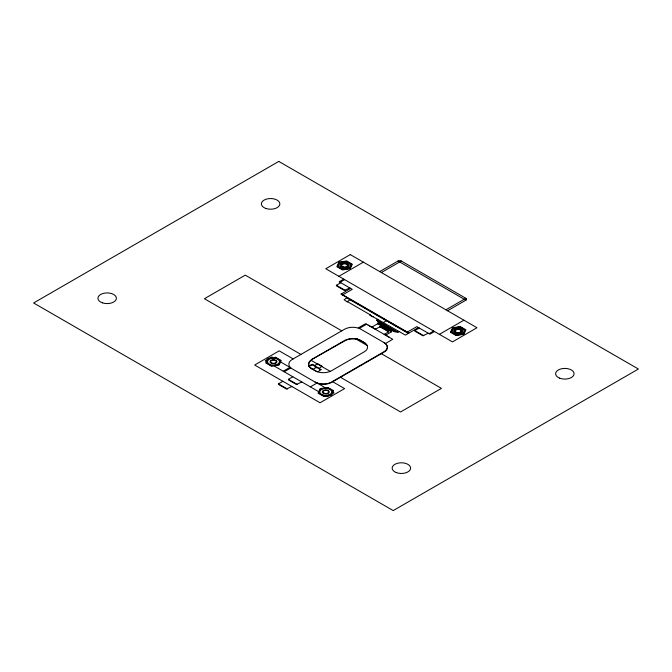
<?xml version="1.0" encoding="UTF-8"?>
<svg xmlns="http://www.w3.org/2000/svg" width="672" height="672" viewBox="0 0 672 672"><rect width="100%" height="100%" fill="white"/><g stroke="black" fill="none" stroke-linecap="round" stroke-linejoin="round"><path stroke-width="1.01" d="M292.824 376.757L288.406 379.302L288.406 379.873L296.419 384.493L301.812 381.948M389.256 337.235L384.359 334.286M318.797 393.019L320.443 389.004L327.482 387.794L332.816 390.701L331.17 394.716M321.073 369.625L312.69 364.35L312.001 364.493M267.28 359.596L265.742 362.914L271.404 366.181L279.14 364.988L281.215 360.52L275.545 357.252L269.808 358.142A2.73 1.579 0 0 0 267.28 359.596L265.196 360.805L266.398 361.502M349.776 268.456L351.674 264.356L346.483 261.366M331.976 394.036L333.522 390.718L327.86 387.45L320.124 388.643L318.049 393.112L323.711 396.379L329.456 395.489A2.73 1.579 0 0 0 331.976 394.036L334.068 392.826L332.858 392.137M465.276 329.952L463.378 334.043L456.288 335.143M266.44 362.704L268.288 358.722L275.377 357.622L280.568 360.62L278.72 364.602M378.008 321.182L377.454 321.796L394.867 331.859L395.993 331.565M350.633 288.389L341.04 294.143L387.223 320.838M347.407 302.005L344.089 299.712L347.054 297.654M347.038 298.015L408.223 333.346M378.008 319.292L376.606 320.342L397.32 332.329L399.26 331.565M320.964 369.701L320.326 370.079M311.548 364.728L309.204 366.064M338.864 276.31L363.376 262.156M343.762 279.14L339.184 281.786L352.262 289.33L342.46 294.991M340.007 282.257L344.585 279.611M349.81 287.918L344.417 290.464L336.412 285.844L336.412 285.272L340.822 282.727M379.722 271.589L398.034 261.022A2.31 1.336 0 0 1 401.302 261.022L465.872 298.301A2.31 1.336 0 0 1 465.872 300.182L447.56 310.758M381.36 272.538L401.302 261.022M346.912 301.342L370.944 315.218M347.357 301.602L350.33 299.536M269.808 358.142L271.891 356.933L273.101 357.63M369.802 314.933L405.392 335.101L408.492 333.312A1.092 0.63 0 0 1 408.122 333.035L408.072 332.993M373.212 316.529L372.725 316.814L369.978 315.227M283.231 371.221L289.775 367.45L290.749 368.012L284.214 371.784M366.593 324.223L359.402 328.373L358.428 327.81L365.618 323.66L392.742 339.318L385.552 343.468M311.858 368.869L315.126 370.759A11.558 6.67 0 0 0 331.472 370.759L364.165 351.884A11.558 6.67 0 0 0 364.165 342.443L360.898 340.561A11.558 6.67 0 0 0 344.551 340.561L311.858 359.436L344.896 340.763A11.558 6.67 0 0 1 359.453 339.914A12.256 7.073 0 0 0 355.984 338.948A10.861 6.275 0 0 1 359.68 339.956M371.876 327.079L377.597 323.778A1.159 0.664 0 0 1 379.235 323.778L391.49 330.859A1.159 0.664 0 0 1 391.49 331.8L385.77 335.101M383.468 322.442L386.408 320.746M291.866 386.492L286.474 389.038L278.46 384.409L278.46 383.846L282.878 381.301M309.229 366.114C311.405 363.208 319.586 367.273 312.841 369.247M381.276 324.962L382.099 324.484M375.203 329.188L380.604 326.642L388.609 331.271L388.609 331.834L384.199 334.379M314.504 365.4L318.066 363.871L322.056 366.173L319.41 368.231M389.449 329.675L390.272 329.204M317.402 371.776C322.846 370.247 318.251 367.198 315.454 367.735M316.898 383.107L310.363 386.879L273.857 365.803M407.022 332.27L416.833 326.609L429.904 334.16L434.482 331.514M445.922 309.809L465.872 298.301M341.149 293.866L408.929 333.052L418.463 327.55M428.274 333.22L422.881 335.765L414.868 331.136L414.868 330.574L419.286 328.028M315.126 382.082A11.558 6.67 0 0 0 331.464 382.082L383.771 351.884A11.558 6.67 0 0 0 383.779 342.443M315.47 382.284A11.558 6.67 0 0 0 331.817 382.276L384.124 352.078A11.558 6.67 0 0 0 384.124 342.644M429.089 333.69L433.667 331.044M329.456 395.489L327.365 396.698L326.164 396.001M439.387 334.345L463.907 320.191M408.929 333.052L396.581 326.248M331.12 394.825L324.089 396.043L318.755 393.128M346.29 261.391L339.394 262.458L337.495 266.557L342.678 269.548L349.583 268.481M278.67 364.711L271.572 365.812L266.389 362.813M368.08 325.08L375.371 329.095M396.413 326.256L387.332 320.796M396.665 326.18L387.206 320.939M398.034 261.022L465.872 300.182M465.142 329.868L460.085 326.953L452.995 328.045L451.097 332.144L456.145 335.059M336.412 285.272L345.4 290.464M414.868 330.574L423.856 335.765M376.698 320.048L397.95 332.321M377.521 321.468L395.497 331.85M377.605 323.778L391.49 331.8M379.621 326.642L388.609 331.834M383.855 342.485L360.898 329.238A11.558 6.67 0 0 0 344.551 329.238L292.244 359.436A11.558 6.67 0 0 0 292.244 368.869L315.202 382.124M359.192 339.763L365.627 343.476M341.771 330.842L245.28 275.134L204.414 298.721L300.913 354.43M355.925 339.007L367.189 345.517M381.343 353.682L441.428 388.374L400.562 411.97L340.477 377.278M311.144 360.343L317.251 363.871M330.246 371.372L317.15 363.871M310.481 367.886L316.915 371.599M293.143 358.915L279.199 350.86L254.68 365.022L320.065 402.772L344.585 388.609L332.716 381.763M280.552 361.931L290.657 367.769M317.318 383.158L325.408 387.828M310.632 387.038L318.704 391.7M288.406 379.302L297.402 384.493M278.46 383.846L287.456 389.038M312.203 359.629A11.558 6.67 0 0 0 310.741 368.038A12.256 7.073 0 0 1 309.061 366.03A10.861 6.275 0 0 0 310.817 368.172M311.926 368.911A11.558 6.67 0 0 1 311.926 359.47M338.923 262.189L336.848 266.65L342.51 269.926L350.246 268.724L352.313 264.264L346.651 260.988L338.923 262.189M452.525 327.776L450.45 332.245L456.112 335.513L463.848 334.312L465.923 329.851L460.261 326.584L452.525 327.776M278.788 161.414L33.6 302.971L393.212 510.586L638.4 369.029L278.788 161.414M350.305 254.604L325.786 268.758L452.466 341.897L476.986 327.743L350.305 254.604M271.53 363.376A3.469 1.999 0 0 0 276.94 361.855A3.469 1.999 0 0 0 271.958 359.915A3.469 1.999 0 0 0 271.53 363.376M271.9 363.065A2.822 1.63 0 0 0 276.293 361.83A2.822 1.63 0 0 0 272.244 360.251A2.822 1.63 0 0 0 271.9 363.065M456.246 332.707A3.469 1.999 0 0 0 461.647 331.187A3.469 1.999 0 0 0 456.674 329.246A3.469 1.999 0 0 0 456.246 332.707M456.775 332.455A2.822 1.63 0 0 0 461.009 331.044A2.822 1.63 0 0 0 456.775 329.633A2.822 1.63 0 0 0 456.775 332.455M342.846 267.187A3.469 1.999 0 0 0 348.046 265.457A3.469 1.999 0 0 0 342.846 263.726A3.469 1.999 0 0 0 342.846 267.187M343.006 266.801A2.822 1.63 0 0 0 347.39 265.574A2.822 1.63 0 0 0 343.35 263.995A2.822 1.63 0 0 0 343.006 266.801M323.837 393.574A3.469 1.999 0 0 0 329.246 392.062A3.469 1.999 0 0 0 324.265 390.113A3.469 1.999 0 0 0 323.837 393.574M324.206 393.263A2.822 1.63 0 0 0 328.6 392.028A2.822 1.63 0 0 0 324.551 390.449A2.822 1.63 0 0 0 324.206 393.263M322.4 394.8A6.04 3.486 0 0 0 331.808 392.162A6.04 3.486 0 0 0 323.148 388.777A6.04 3.486 0 0 0 322.4 394.8M270.094 364.602A6.04 3.486 0 0 0 279.502 361.964A6.04 3.486 0 0 0 270.841 358.579A6.04 3.486 0 0 0 270.094 364.602M341.561 268.472A6.04 3.486 0 0 0 350.624 265.457A6.04 3.486 0 0 0 341.561 262.441A6.04 3.486 0 0 0 341.561 268.472M455.162 334.068A6.04 3.486 0 0 0 464.226 331.044A6.04 3.486 0 0 0 455.162 328.028A6.04 3.486 0 0 0 455.162 334.068M102.53 302.87A9.248 5.342 0 0 0 116.407 298.25A9.248 5.342 0 0 0 102.53 293.63A9.248 5.342 0 0 0 102.53 302.87M265.994 208.505A9.248 5.342 0 0 0 279.863 203.876A9.248 5.342 0 0 0 265.994 199.256A9.248 5.342 0 0 0 265.994 208.505M396.203 472.542A9.248 5.342 0 0 0 410.609 468.502A9.248 5.342 0 0 0 397.345 463.319A9.248 5.342 0 0 0 396.203 472.542M559.658 378.168A9.248 5.342 0 0 0 574.064 374.128A9.248 5.342 0 0 0 560.801 368.945A9.248 5.342 0 0 0 559.658 378.168M455.591 333.253A4.62 2.671 0 0 0 462.798 331.237A4.62 2.671 0 0 0 456.162 328.642A4.62 2.671 0 0 0 455.591 333.253M342.266 267.767A4.62 2.671 0 0 0 349.205 265.457A4.62 2.671 0 0 0 342.266 263.147A4.62 2.671 0 0 0 342.266 267.767"/></g></svg>
